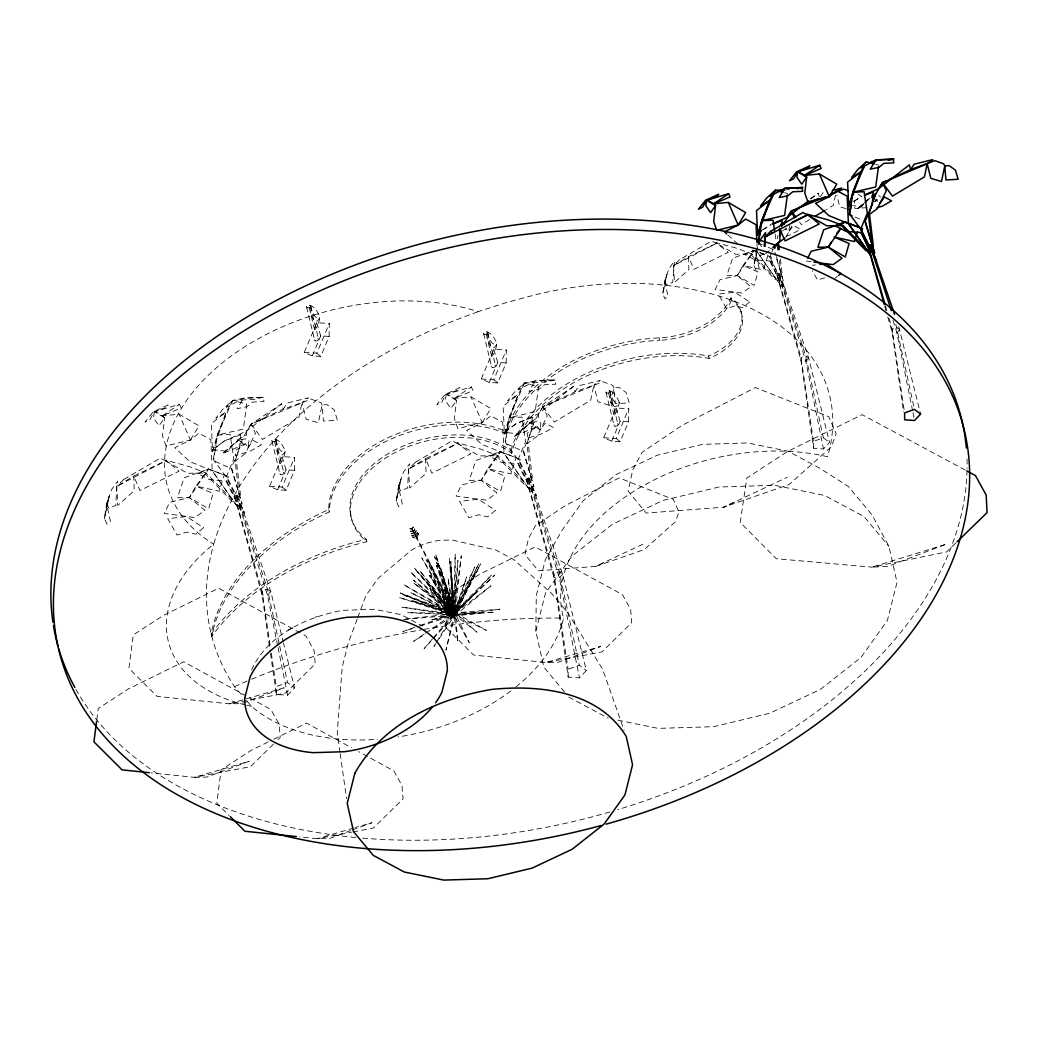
<?xml version="1.0" encoding="UTF-8"?>
<svg xmlns="http://www.w3.org/2000/svg" width="1039" height="1039" viewBox="0 0 1039 1039"><rect width="100%" height="100%" fill="white"/><g stroke="black" fill="none" stroke-linecap="round" stroke-linejoin="round"><path stroke-width="0.75" stroke-dasharray="5 3.75" d="M425.406 633.219L454.29 613.322L455.472 614.322L436.536 565.502L453.03 614.958C453.679 618.218 456.147 613.88 453.77 613.387L407.574 612.633L455.55 614.958L449.342 558.255L453.524 615.166L454.861 615.296L455.225 614.581L429.393 575.398L453.355 615.036C455.511 615.023 455.965 610.672 453.303 614.01C453.848 615.01 456.446 614.4 453.056 615.192L435.692 554.294L454.926 615.023C450.316 617.686 452.978 611.296 457.303 612.14L452.965 615.491L443.614 601.438L455.55 614.958M294.479 470.316L294.634 457.342L282.089 456.641L269.582 486.356L277.647 489.811L286.089 490.278L294.479 470.316L286.05 469.836L282.089 456.641M329.142 336.415L329.298 323.454L316.752 322.739L304.245 352.455L312.31 355.909L320.752 356.39L329.142 336.415L320.713 335.935L316.752 322.739M432.354 638.972L424.107 648.648L455.342 614.465C452.809 611.426 452.42 618.776 453.809 614.62L429.419 562.411L455.524 614.348C453.783 615.088 451.978 613.517 454.809 614.62L450.939 567.411L452.835 614.685L454.874 615.114L426.432 559.826L453.835 615.595L454.64 614.478L436.263 558.021L456.121 614.153L453.459 615.737L452.965 614.763L477.719 569.917L454.147 616.075L453.264 614.945L478.68 563.891L455.017 615.815C452.459 615.088 455.212 612.075 455.757 614.672M419.678 626.166L454.809 614.945C452.303 612.439 457.498 612.945 453.835 615.361L411.509 600.36L454.238 613.815C455.783 614.439 450.757 616.062 454.485 614.426L447.991 577.918L452.913 615.958L476.135 592.217L452.874 614.439L453.978 615.413L454.861 613.776L403.587 584.528L455.264 615.465L455.186 553.93L453.549 615.075L455.017 615.815M506.149 362.949L506.305 349.987L493.759 349.273L481.252 378.988L489.317 382.443L497.759 382.923L506.149 362.949L497.72 362.481L493.759 349.273M564.632 692.091L543.865 667.155L535.838 631.309L536.28 595.659L545.462 559.307L562.164 530.176L583.515 500.33L616.296 474.511L657.336 455.212L702.585 444.341L747.625 442.978L788.056 451.225L819.901 468.29L848.447 486.551L872.15 515.019L888.994 546.514L897.021 582.36L887.358 620.582L860.98 657.479L820.446 689.402L769.73 713.248L713.793 726.677L658.116 728.378L615.958 719.767M628.569 421.704L628.725 408.73L616.166 408.028L603.672 437.744L611.737 441.198L620.166 441.666L628.569 421.704L620.127 421.224L616.166 408.028M455.342 614.465C451.069 613.997 455.004 617.802 454.485 613.452C453.9 617.686 451.458 611.867 455.446 614.711L434.666 556.605L453.783 615.413L455.017 614.179L413.678 567.229L453.575 615.452M454.121 615.491C452.342 615.153 454.056 612.348 455.342 613.4L457.9 642.349L453.731 612.958L499.928 609.205L453.77 614.932L454.121 613.14L455.472 614.049L436.692 642.349M453.225 615.309L494.798 612.192L453.653 613.023L453.485 614.374L469.264 642.66L455.173 613.231C453.121 612.023 453.108 617.192 455.316 614.607M455.783 614.374L440.406 567.229L454.472 615.517L466.693 576.905L453.264 614.945L454.511 615.426L454.822 613.75L410.431 592.477L455.03 615.543L461.303 555.813L453.173 615.101L454.212 615.153L454.472 613.426L416.483 626.751M455.03 615.543L452.9 613.711L491.603 575.022L453.952 615.374L421.847 557.969L455.55 614.335L453.874 615.218L454.757 614.828L457.9 560.489L452.757 614.607L454.238 615.478L455.303 613.4M453.705 615.919C455.524 614.036 451.562 614.594 453.524 614.335L480.057 613.088L453.147 616.179M455.472 614.049L453.874 615.153L402.171 594.425L454.614 613.542L454.679 614.919L453.692 615.27L419.548 570.424L454.705 613.555L453.965 615.387L413.6 580.256L454.991 614.049M453.731 612.958L454.095 614.257L477.005 632.219L455.329 612.633M789.562 225.515L788.926 231.437L785.419 228.983M403.716 619.478L454.666 615.036L453.874 612.893M777.445 238.84L777.886 235.204M96.809 719.611L98.237 708.494L128.291 688.987L183.682 661.739L245.607 695.636M106.588 503.941L108.887 508.279L115.823 505.318L116.693 486.356L117.784 481.083L111.563 489.59L106.588 503.941L104.445 518.461L106.952 524.085L110.433 521.292L106.588 503.941L109.108 496.447L104.445 518.461L109.108 496.447M398.418 486.59L400.716 490.94L407.652 487.966L408.522 469.005L409.613 463.732L403.392 472.238L398.418 486.59L396.275 501.11L398.781 506.733L402.275 503.941L398.418 486.59L400.937 479.096L396.275 501.11L400.937 479.096M664.635 281.127L666.661 284.946L672.74 282.335L674.467 261.075L668.999 268.543L664.635 281.127L662.752 293.868L664.96 298.803L668.012 296.349L664.635 281.127L666.856 274.569L662.752 293.868L666.856 274.569M757.197 248.49L753.859 265.426L756.054 270.361L759.119 267.906L755.743 252.685L757.509 247.438M454.082 614.192C451.926 615.776 455.407 615.036 454.653 613.529L399.34 597.594L454.16 615.231L454.913 614.062L452.355 613.763L480.693 563.878L454.095 614.711L452.965 614.763M452.939 614.543C455.238 614.906 452.796 613.581 452.64 615.179M757.015 250.581L753.859 265.426L756.924 250.88M835.473 195.163L833.304 205.384L826.343 209.553M454.225 613.465L445.939 650.089L455.459 613.867C451.692 613.218 457.796 614.478 453.277 615.101L430.393 575.346L454.939 614.283L453.303 615.075M455.017 614.633C454.394 611.153 453.978 617.361 454.498 613.607C453.381 616.127 455.355 614.958 452.9 613.685L494.798 574.996L453.601 614.958L454.757 615.543M453.147 613.698L430.146 620.231L454.004 615.179L455.394 614.036L417.6 571.736L453.887 615.296C454.16 614.127 452.77 615.945 454.42 613.542L403.69 619.309M453.472 614.166L454.212 614.971L474.875 566.904L452.342 613.906L454.069 614.737L454.562 613.958M251.516 669.895C267.439 635.011 306.336 617.088 342.402 610.348L374.598 609.257L401.262 614.698L422.263 625.959M535.838 631.309L545.488 593.074L571.879 556.19L612.413 524.266L663.129 500.421L719.066 486.992L774.743 485.291L824.706 495.486L864.071 516.591L888.994 546.514M212.592 451.458L217.268 435.094L226.359 411.86L232.671 400.431L243.49 398.223L264.153 397.028L254.347 399.327L232.671 400.431L222.969 409.08L215.852 418.262L226.359 411.86L212.592 451.458L211.307 423.496L226.359 411.86M504.435 434.107L509.097 417.756L518.188 394.508L524.513 383.079L535.332 380.871L555.982 379.677L546.176 381.975L524.513 383.079L514.799 391.729L507.681 400.924L518.188 394.508L504.435 434.107L503.136 406.145L518.188 394.508M412.717 528.383L412.327 529.422L454.692 613.659L456.121 614.153M413.795 531.877L414.327 530.397M414.964 534.163L415.704 532.111M417.016 533.76L416.353 537.046M416.951 538.072L418.055 535.046M357.208 619.023L348.351 642.764L342.182 667.194L337.233 732.794L339.961 752.054M357.754 617.543L366.066 595.282L378.313 578.152L412.236 549.488L424.613 543.67L438.276 540.384L451.861 539.968L495.72 549.969L513.993 559.761L551.956 593.866L567.878 612.997L602.568 669.09L624.075 730.3M771.419 253.191L769.613 257.529L785.38 289.349L770.094 257.153L767.782 255.049M772.016 251.75L773.211 248.853M312.31 355.909L320.713 335.935M304.245 352.455L316.804 353.169L329.298 323.454M277.647 489.811L286.05 469.836M269.582 486.356L282.14 487.07L294.634 457.342M489.317 382.443L497.72 362.481M481.252 378.988L493.811 379.703L506.305 349.987M611.737 441.198L620.127 421.224M603.672 437.744L616.231 438.458L628.725 408.73M232.671 400.431L217.268 435.094L213.722 460.056L226.268 477.031L244.23 513.305L244.775 512.876L226.814 476.602L226.268 477.031L233.775 458.9L230.113 434.419L217.268 435.094L243.321 429.042L246.775 404.08L232.671 400.431L226.489 407.236L243.49 398.223L263.348 397.534L263.945 401.548L252.62 402.08L247.087 406.639L237.165 408.717L243.49 398.223M524.513 383.079L509.097 417.756L505.551 442.718L518.097 459.693L536.059 495.967L536.605 495.538L518.643 459.264L518.097 459.693L525.604 441.562L521.942 417.068L509.097 417.756L535.15 411.691L538.605 386.729L524.513 383.079L518.318 389.885L535.332 380.871L555.177 380.183L555.774 384.196L544.449 384.729L538.916 389.287L529.007 391.365L535.332 380.871M455.069 614.179L454.264 615.919M452.965 615.491C456.121 611.958 453.095 616.504 453.809 613.387M455.173 613.231L454.718 614.828L453.809 614.62M786.107 237.217L791.718 226.138M251.074 424.068L262.399 439.432L298.855 417.587L302.05 402.613L283.231 409.184L287.167 403.041L308.362 397.846L302.05 402.613L306.167 419.172L318.337 422.808L322.077 405.028L326.921 404.626L334.233 409.808L337.363 420.185L323.402 421.068L322.077 405.028L320.895 402.664L310.843 399.054L251.074 424.068L242.671 438.237L235.074 461.056L239.373 496.772L240.684 496.616L236.373 460.913L235.074 461.056L245.061 453.874L255.464 433.341L251.074 424.068L281.751 403.794L283.231 409.184L251.074 424.068L246.581 431.094L281.751 403.794M542.903 406.717L554.229 422.094L590.684 400.236L593.879 385.261L575.061 391.833L579.009 385.69L600.191 380.495L593.879 385.261L597.996 401.833L610.179 405.457L613.906 387.677L618.75 387.287L626.062 392.456L629.192 402.846L615.244 403.716L613.906 387.677L612.724 385.313L602.672 381.716L542.903 406.717L534.501 420.899L526.903 443.705L531.215 479.421L532.513 479.278L528.202 443.562L526.903 443.705L536.89 436.536L547.293 415.99L542.903 406.717L573.58 386.443L575.061 391.833L542.903 406.717L538.41 413.756L516.032 423.717L504.512 432.354L518.838 433.951L530.63 422.341L537.28 426.445L540.111 429.938L545.215 423.159L553.242 427.445L542.929 433.445L527.02 438.38L527.682 432.847L537.28 426.445L514.526 436.276L530.63 422.341L529.448 422.457L540.111 429.938L540.825 423.185L538.631 421.457L529.448 422.457L538.488 417.613L538.345 413.769L573.58 386.443M190.41 440.017L198.956 425.821L179.163 414.197L162.383 415.808L155.343 411.418L154.266 411.626L149.941 419.652L145.057 421.99L153.188 411.821L168.175 404.898L166.084 407.353L155.343 411.418L179.539 404.288L181.137 407.976L162.383 415.808L164.656 417.769L162.513 435.912L166.006 445.991L190.41 440.017L198.93 433.159L210.813 439.614L212.203 470.732L237.957 507.513L212.203 470.732L189.877 461.628L174.812 447.705L190.41 440.017L179.163 414.197M482.239 422.678L490.785 408.47L470.992 396.846L454.212 398.457L447.173 394.08L446.095 394.275L441.77 402.301L436.899 404.639L445.017 394.469L460.017 387.547L457.926 390.002L447.173 394.08L471.368 386.937L472.966 390.625L454.212 398.457L456.485 400.418L454.342 418.561L457.835 428.639L482.239 422.678L490.759 415.808L502.642 422.276L504.045 453.381L529.786 490.174L504.045 453.381L481.706 444.276L466.641 430.367L482.239 422.678L470.992 396.846M436.484 642.284L453.796 613.555M455.459 613.867L453.549 614.374M820.446 196.67L823.044 192.631M454.718 614.828L454.004 614.685M452.342 613.906L454.913 614.374M454.238 613.815L453.965 614.724M411.444 529.033L412.496 529.513M433.38 637.764L453.978 613.581M234.671 497.408L236.801 497.551L238.1 496.174L236.775 495.161L234.658 495.928L234.671 497.408L262.088 594.789L270.231 651.739M270.465 653.31L276.348 694.442L287.634 695.234L294.531 687.883L283.426 642.868M526.5 480.057L528.63 480.2L529.929 478.823L528.604 477.81L526.487 478.576L526.5 480.057L553.917 577.437L568.177 677.09L579.463 677.883L586.36 670.545L562.644 574.294L529.929 478.823M776.99 275.4L778.86 275.53L779.99 274.309L778.834 273.439L776.977 274.101L776.99 275.4L801.043 360.832L813.55 448.238L823.459 448.939L829.499 442.484L808.693 358.065L779.99 274.309M413.873 537.124L412.197 536.864L417.275 538.864M238.801 439.692L226.996 451.29L212.683 449.705L224.203 441.068L246.516 431.107L246.646 434.964L237.619 439.809L248.282 447.289L253.386 440.51L261.412 444.796L251.1 450.783L235.191 455.731L235.853 450.199L245.451 443.796L248.282 447.289L248.996 440.536L246.788 438.809L237.619 439.809L245.451 443.796L222.697 453.627L238.801 439.692L222.697 453.627M863.669 204.241L861.37 206.514L853.513 205.631M864.825 203.112L870.565 197.462L864.851 202.566M273.348 744.236L250.451 766.691L194.397 777.328L151.019 772.86M277.92 739.742L280.218 737.495L279.114 724.157L270.932 709.507L247.009 696.403M955.867 542.968L946.62 551.943L871.916 567.151L776.263 558.709L740.21 522.422L746.859 478.005L787.393 451.588L862.097 414.652L965.582 470.277M454.16 613.971L402.067 607.231L454.095 615.127M863.708 203.605L857.591 208.553L863.474 203.462M765.574 253.958L771.587 248.594M514.526 436.276L530.63 422.341M864.656 202.436L870.539 197.345M835.109 278.296L837.369 276.4M454.069 616.283L490.979 585.814L453.277 614.581M810.888 199.033L818.29 193.28L819.264 196.826M762.704 229.84L770.6 224.736M853.798 201.397L861.708 196.293M762.756 229.775L770.665 224.879M853.863 201.332L861.76 196.436M424.094 634.128L413.587 641.362L424.341 634.465M162.383 415.808L179.539 404.288M454.212 398.457L471.368 386.937M782.848 230.775L786.458 228.372L788.926 231.437L793.406 225.489L800.446 229.255L791.406 234.502L785.822 236.243M875.15 201.54L877.552 199.93L872.89 197.059M453.744 613.815L454.731 614.309L453.134 615.023L429.782 588.217L455.225 614.581L429.704 631.011M810.212 198.618L818.29 193.28M809.654 219.554L801.316 224.554L799.511 222.099M268.192 741.976L251.152 750.366L221.099 769.873L216.774 803.225L229.177 815.563M273.867 739.184L306.531 723.105L351.572 747.768M603.594 562.709L595.763 566.411L538.332 570.762L524.955 554.475L528.435 538.67L535.267 525.877L564.761 505.941L619.166 477.901L673.363 499.434L678.922 511.993L675.428 521.708L644.102 549.644L595.763 566.411L642.79 544.254M734.391 502.175L723.793 507.175L646.193 513.058L628.114 491.044L632.816 469.68L642.037 452.407L681.909 425.458L755.418 387.573L828.667 416.652L836.174 433.64L831.46 446.757L789.121 484.525L723.793 507.175L787.341 477.239M288.011 630.05L294.011 627.257M455.134 612.594L486.434 630.439L454.16 614.387L453.355 614.646L454.16 615.296L400.301 592.97L454.705 613.452M315.064 617.335L317.025 616.439M857.591 208.553L863.292 206.086M871.851 202.397L877.552 199.93M763.847 253.893L757.756 256.503L755.743 252.685M452.887 614.088L454.822 614.517M350.74 830.59L329.493 838.499L317.246 838.707L299.583 836.889M352.26 830.018L372.001 822.68L355.273 827.576M813.55 448.238L813.485 441.354L823.343 437.809L829.499 442.484M276.348 694.442L276.27 686.597L287.504 682.545L294.531 687.883M568.177 677.09L568.099 669.246L579.333 665.207L586.36 670.545M414.977 627.283L402.885 631.543L413.574 628.127M452.9 615.14L450.861 561.437L454.407 615.01L453.524 615.166L454.718 614.893M824.823 277.816L817.524 279.998L812.368 270.867M353.741 828.018L317.246 838.707L351.507 832.2M454.186 614.491L453.9 615.153M454.498 614.166L453.355 615.036M353.065 831.914L373.313 828.07L403.067 798.874L401.976 785.523L393.794 770.886L358.611 751.613M812.42 265.296L815.433 264.958M455.809 612.335L454.394 613.062L454.381 614.27L456.108 612.932L412.366 529.267M867.071 207.67L854.837 208.436L854.188 200.618M786.328 189.76L789.497 189.605M454.16 613.374L454.822 613.854M757.288 252.009L779.873 284.27L757.288 252.009L750.288 249.152M806.29 261.023L812.342 261.867M875.617 164.292L878.708 165.084M784.523 192.735L787.614 193.527M412.145 531.513L413.665 531.955M412.73 533.63L414.834 534.228M413.301 535.656L415.951 536.41M845.811 208.592L839.707 206.774L836.811 195.15M854.98 216.995L862.24 220.138M758.08 242.918L762.431 244.801M768.237 247.321L774.042 249.841L775.938 255.062M568.775 697.078L608.153 718.183M300.297 632.907L218.671 588.217L163.292 615.478L133.239 634.985L128.914 668.337L157.097 696.377L229.385 703.819L241.619 703.611L284.141 687.792L229.385 703.819L285.452 693.182L315.207 663.986L314.116 650.635L305.934 635.998L301.713 633.686M453.043 614.231L452.355 613.802M875.358 199.709L877.695 201.358M857.915 194.02L861.76 196.735M454.653 613.88L413.353 582.671L453.887 615.4L410.47 571.931L455.394 614.062M878.734 195.553L880.656 197.072M616.231 438.458L620.166 441.666M493.811 379.703L497.759 382.923M316.804 353.169L320.752 356.39M282.14 487.07L286.089 490.278M727.794 234.853L737.703 244.009M515.954 686.948A174.058 111.654 -13.7 0 0 563.567 618.101A181.721 116.563 -13.7 0 1 635.868 490.031A181.721 116.563 -13.7 0 1 827.564 456.744A261.802 167.928 -13.7 0 0 537.358 294.284L507.487 302.219L478.148 311.622A202.891 130.148 -13.7 0 0 215.489 368.585A202.891 130.148 -13.7 0 0 213.709 544.228A392.378 251.685 -13.7 0 0 234.489 686.597L242.957 696.442M247.204 701.351L251.438 706.273A174.058 111.654 -13.7 0 0 377.767 739.274M758.613 242.645L762.288 247.607M898.748 326.584L920.606 414.042M238.1 496.174L270.802 591.646L283.05 641.323M895.839 324.324L914.099 407.795M778.834 273.439L805.732 355.819L823.343 437.809M528.604 477.81L559.268 571.736L579.333 665.207M236.775 495.161L267.439 589.087L279.335 644.531M893.033 320.428L896.891 332.714L912.658 411.093M778.86 275.53L805.796 361.156L823.459 448.939M528.63 480.2L559.333 577.827L579.463 677.883M236.801 497.551L267.504 595.178L277.725 645.998M885.436 305.908L886.774 310.544M888.994 318.272L892.111 329.077L904.112 409.756M776.977 274.101L801.004 357.52L813.485 441.354M526.487 478.576L553.878 573.684L568.099 669.246M234.658 495.928L262.049 591.022L270.348 646.778M776.393 256.607L783.471 281.27L776.25 257.542M884.709 305.973L886.02 310.635M887.774 316.856L892.137 332.389L903.527 411.847M741.002 311.336L741.586 313.739M730.988 297.868L731.573 300.258A55.236 35.43 -13.7 0 1 709.118 358.416A141.499 90.77 -13.7 0 0 511.552 453.251A90.263 57.898 -13.7 0 0 387.794 456.679A90.263 57.898 -13.7 0 0 366.845 541.709A213.696 137.083 -13.7 0 0 211.787 636.478L211.203 634.076A211.06 135.382 -13.7 0 1 328.74 509.539A108.563 69.639 -13.7 0 1 391.482 436.172A108.563 69.639 -13.7 0 1 506.032 431.484A139.317 89.367 -13.7 0 1 659.168 337.883A67.028 42.989 -13.7 0 0 730.988 297.868A55.236 35.43 -13.7 0 1 708.533 356.026L709.118 358.416M659.168 337.883L659.752 340.285A139.317 89.367 -13.7 0 0 506.616 433.886A108.563 69.639 -13.7 0 0 392.067 438.562A108.563 69.639 -13.7 0 0 329.324 511.928A211.06 135.382 -13.7 0 0 211.787 636.478M609.867 391.196L617.945 424.367M606.01 392.352L614.088 425.522M487.447 332.454L495.538 365.611M483.59 333.61L491.668 366.767M366.845 541.709L366.26 539.306A90.263 57.898 -13.7 0 1 387.222 454.277A90.263 57.898 -13.7 0 1 510.967 450.848L511.552 453.251M506.032 431.484L506.616 433.886M310.44 305.921L318.531 339.078M306.583 307.076L314.674 340.234M350.247 512.98L350.831 515.383M328.74 509.539L329.324 511.928M275.777 439.809L283.868 472.979M271.919 440.965L280.011 474.135M279.686 646.115L287.504 682.545M912.982 412.652L914.242 418.925M278.049 647.583L287.634 695.234M775.055 233.957L776.211 241.632M271.296 653.154L276.27 686.597M340.195 753.665L346.558 798.601M780.38 259.049L782.263 274.712L781.12 274.841L779.237 259.179M756.924 243.97L757.067 247.191M967.01 459.017A465.875 298.829 -13.7 0 1 967.088 468.563M967.062 470.16A465.875 298.829 -13.7 0 1 617.673 809.654M609.854 811.966A465.875 298.829 -13.7 0 1 362.156 838.083M355.728 837.499A465.875 298.829 -13.7 0 1 75.613 688.844M510.967 450.848A141.499 90.77 -13.7 0 1 708.533 356.026M211.203 634.076A213.696 137.083 -13.7 0 1 366.26 539.306M251.438 706.273A160.058 102.679 -13.7 0 1 246.775 705.26M245.243 704.897A160.058 102.679 -13.7 0 1 213.709 544.228A394.391 252.984 -13.7 0 1 478.213 311.739M510.915 690.883A174.058 111.654 -13.7 0 1 398.041 736.95M234.489 686.597A521.513 334.519 -13.7 0 1 250.191 679.818M251.633 679.22A521.513 334.519 -13.7 0 1 421.107 629.881M424.211 629.348A521.513 334.519 -13.7 0 1 563.567 618.101M731.573 300.258A67.028 42.989 -13.7 0 1 659.752 340.285M240.464 434.783L239.412 448.874L231.294 468.264L242.048 504.097L231.957 468.953L213.099 460.368L215.463 447.666L224.203 441.068L240.464 434.783M532.293 417.431L531.241 431.523L523.137 450.913L533.877 486.759L523.786 451.601L504.928 443.03L507.292 430.315L516.032 423.717L532.293 417.431M154.266 411.626L153.59 418.029L159.019 425.834L164.656 417.769L154.266 411.626M446.095 394.275L445.419 400.677L450.848 408.483L456.485 400.418L446.095 394.275M449.757 593.672L445.445 627.011L473.628 655.051L545.904 662.492L558.151 662.298L600.659 646.466L545.904 662.492L601.971 651.869L631.725 622.673L630.634 609.322L622.452 594.672L535.189 546.904L479.81 574.164L449.757 593.672M226.775 481.07L226.502 482.109L241.048 511.097L241.321 510.058L226.775 481.07L228.411 476.706L208.54 468.966L184.059 477.849L177.422 497.72L189.371 497.577L208.657 508.798L213.034 493.46L195.929 486.083L189.371 497.577L169.734 502.318L164.214 513.435L194.838 517.526L204.956 510.279L189.371 497.577L208.54 468.966L224.268 474.875L219.086 491.226L195.929 486.083L208.54 468.966L197.8 473.68L209.462 479.602L226.775 481.07M518.604 463.719L518.331 464.758L532.89 493.746L533.15 492.707L518.604 463.719L520.24 459.368L500.369 451.627L475.888 460.498L469.251 480.382L481.2 480.239L500.486 491.46L504.863 476.109L487.759 468.745L481.2 480.239L461.563 484.966L456.043 496.084L486.681 500.175L496.785 492.928L481.2 480.239L500.369 451.627L516.097 457.537L510.928 473.875L487.759 468.745L500.369 451.627L489.642 456.329L501.292 462.251L518.604 463.719M770.068 261.075L782.588 287.4L770.068 261.075L771.496 257.243L754.067 250.464L732.599 258.243L726.781 275.686L737.261 275.556L754.171 285.4L758.015 271.945L743.015 265.477L737.261 275.556L720.04 279.699L715.196 289.465L742.054 293.05L750.924 286.686L737.261 275.556L754.067 250.464L767.86 255.646L763.327 269.984L743.015 265.477L754.067 250.464L744.651 254.581L754.885 259.776L770.068 261.075M412.795 527.513L412.535 528.409L413.314 526.903L412.795 527.513M414.405 529.526L414.145 530.422L414.925 528.916L414.405 529.526M415.782 531.241L415.522 532.137L416.301 530.63L415.782 531.241M417.094 532.89L416.834 533.786L417.613 532.28L417.094 532.89M418.133 534.176L417.873 535.085L418.652 533.565L418.133 534.176M314.622 329.714L308.583 305.219L310.687 305.622A62.756 20.65 -86.8 0 1 319.921 317.142A19.858 6.533 -86.8 0 1 314.622 329.714M279.959 463.615L273.919 439.12L276.023 439.51A62.756 20.65 -86.8 0 1 285.257 451.043A19.858 6.533 -86.8 0 1 279.959 463.615M491.629 356.247L485.59 331.766L487.694 332.155A62.756 20.65 -86.8 0 1 496.915 343.675A19.858 6.533 -86.8 0 1 491.629 356.247M614.049 415.003L607.997 390.508L610.101 390.898A29.456 9.689 -86.8 0 0 619.335 402.431A19.858 6.533 -86.8 0 1 614.049 415.003M435.653 643.648L434.003 646.388L435.796 643.686M206.138 473.031L205.254 473.992L232.593 501.98L233.489 501.019L206.138 473.031L189.176 466.563L165.305 460.043L179.02 471.199L140.044 490.512L133.667 476.057L165.695 460.848L187.501 473.277L206.138 473.031M497.967 455.679L497.084 456.653L524.422 484.629L525.318 483.667L497.967 455.679L481.005 449.225L457.134 442.692L470.849 453.848L431.873 473.161L425.509 458.706L457.524 443.497L479.33 455.926L497.967 455.679M751.963 254.023L751.184 254.867L775.172 279.413L775.951 278.569L751.963 254.023L737.08 248.347L716.144 242.619L728.17 252.412L693.987 269.348L688.402 256.672L716.494 243.334L735.625 254.23L751.963 254.023M270.802 591.646L267.504 595.178L262.088 594.789L262.049 591.022L267.439 589.087L270.802 591.646M562.644 574.294L559.333 577.827L553.917 577.437L553.878 573.684L559.268 571.736L562.644 574.294M808.693 358.065L805.796 361.156L801.043 360.832L801.004 357.52L805.732 355.819L808.693 358.065M899.8 329.623L896.891 332.714L892.137 332.389L892.111 329.077L896.839 327.376L899.8 329.623M411.574 528.903L409.898 528.656L411.574 528.903M412.275 531.384L410.587 531.137L412.275 531.384M412.86 533.501L411.184 533.254L412.86 533.501M413.431 535.527L411.743 535.267L413.431 535.527M123.654 479.537L116.693 486.356L117.797 505.396L134.252 490.694L133.667 476.057L116.693 486.356L165.695 460.848L160.24 458.186L123.654 479.537M415.483 462.199L408.522 469.005L409.626 488.044L426.094 473.342L425.509 458.706L408.522 469.005L457.524 443.497L452.069 440.835L415.483 462.199M679.61 259.737L673.506 265.698L674.48 282.4L688.909 269.517L688.402 256.672L673.506 265.698L716.494 243.334L711.702 240.996L679.61 259.737M203.501 527.734L195.774 534.215L186.994 532.085L177.02 535.072L167.773 518.695L186.63 516.552L203.501 527.734M495.33 510.383L487.616 516.877L478.836 514.734L468.849 517.734L459.602 501.356L478.459 499.214L495.33 510.383M749.651 301.998L742.885 307.687L735.17 305.83L726.417 308.44L718.313 294.076L734.859 292.206L749.651 301.998M944.841 544.657L887.851 566.398L871.916 567.151L944.841 544.657M249.139 761.301L206.631 777.12L194.397 777.328L249.139 761.301M414.275 532.994L413.873 532.202L414.275 532.994M415.509 535.397L415.042 534.501L415.509 535.397M416.691 537.708L416.275 536.916L416.691 537.708M417.613 539.527L417.21 538.721L417.613 539.527M280.894 474.823A2.026 1.299 -13.7 0 0 283.92 473.316A2.026 1.299 -13.7 0 0 280.985 472.524A2.026 1.299 -13.7 0 0 280.894 474.823M276.023 439.51A29.456 9.689 -86.8 0 0 285.257 451.043A18.312 6.026 -86.8 0 1 279.088 453.978A18.312 6.026 -86.8 0 1 276.023 439.51M272.815 441.653A2.026 1.299 -13.7 0 0 275.842 440.146A2.026 1.299 -13.7 0 0 272.906 439.367A2.026 1.299 -13.7 0 0 272.815 441.653M492.564 367.468A2.026 1.299 -13.7 0 0 495.59 365.949A2.026 1.299 -13.7 0 0 492.655 365.17A2.026 1.299 -13.7 0 0 492.564 367.468M487.694 332.155A29.456 9.689 -86.8 0 0 496.915 343.675A18.312 6.026 -86.8 0 1 490.759 346.61A18.312 6.026 -86.8 0 1 487.694 332.155M484.486 334.298A2.026 1.299 -13.7 0 0 487.499 332.792A2.026 1.299 -13.7 0 0 484.577 331.999A2.026 1.299 -13.7 0 0 484.486 334.298M315.557 340.922A2.026 1.299 -13.7 0 0 318.583 339.415A2.026 1.299 -13.7 0 0 315.648 338.636A2.026 1.299 -13.7 0 0 315.557 340.922M310.687 305.622A29.456 9.689 -86.8 0 0 319.921 317.142A18.312 6.026 -86.8 0 1 313.752 320.077A18.312 6.026 -86.8 0 1 310.687 305.622M307.479 307.765A2.026 1.299 -13.7 0 0 310.505 306.245A2.026 1.299 -13.7 0 0 307.57 305.466A2.026 1.299 -13.7 0 0 307.479 307.765M614.984 426.211A2.026 1.299 -13.7 0 0 618.01 424.704A2.026 1.299 -13.7 0 0 615.075 423.912A2.026 1.299 -13.7 0 0 614.984 426.211M606.893 393.041A2.026 1.299 -13.7 0 0 609.919 391.534A2.026 1.299 -13.7 0 0 606.984 390.755A2.026 1.299 -13.7 0 0 606.893 393.041M613.166 405.366A18.312 6.026 -86.8 0 0 619.335 402.431A62.756 20.65 -86.8 0 0 610.101 390.898A18.312 6.026 -86.8 0 0 613.166 405.366"/><path stroke-width="1.5" d="M764.184 246.334L765.561 232.632L760.106 240.1L758.652 244.295M781.614 226.645L782.068 220.463L773.51 223.775M96.601 721.196L93.926 741.846L122.108 769.886L149.421 772.691M787.393 195.098L784.588 215.424L761.73 220.749L757.639 235.087L756.496 210.566L769.704 200.358L775.25 190.332L784.744 189.851M878.5 166.656L875.682 186.981L852.837 192.306L848.733 206.644L847.603 182.124L860.812 171.916L864.266 165.656M758.613 242.645L761.73 220.749L769.704 200.358L760.483 205.982L766.73 197.917L775.25 190.332L782.977 192.332M758.08 242.918L760.145 231.762M851.253 203.319L849.175 214.476L852.084 215.735M850.72 208.41L851.37 205.28M244.736 698.221L250.152 676.779A103.952 66.678 -13.7 0 1 347.507 617.27L378.728 616.309A101.809 65.301 -13.7 0 1 447.328 670.752L441.9 692.208A103.952 66.678 -13.7 0 1 435.588 702.78M857.604 231.502L854.435 241.542L834.109 237.035M779.912 235.814L781.445 231.203M757.639 235.087L769.704 200.358M848.733 206.644L860.812 171.916L851.59 177.539L857.824 169.474L866.344 161.889L874.072 163.889M860.812 171.916L852.837 192.306L849.72 214.203L860.721 229.087L876.487 260.906L860.721 229.087L867.305 213.19L864.097 191.708L852.837 192.306L864.422 166.24M773.808 247.412L775.003 244.516M774.626 248.425L776.406 244.165M865.136 221.398L874.565 252.828L865.136 221.398L872.253 204.384L873.176 192.02L864.617 195.332M807.68 258.23L811.134 251.256L828.356 247.113L840.746 228.619M831.239 242.074L828.356 247.113L817.888 247.243L823.693 229.801L845.175 222.021L858.967 227.203M784.016 223.502L791.38 211.073L818.174 198.67M726.69 233.84L724.482 231.801L738.171 225.06L745.664 212.605L728.3 202.41L713.585 203.826L707.403 199.982L706.468 200.15L702.676 207.19L698.39 209.242L705.52 200.319L718.663 194.254L716.832 196.41L707.403 199.982L728.638 193.722L730.027 196.955L713.585 203.826L715.572 205.54L713.689 221.463L716.754 230.307L738.171 225.06L745.638 219.034L756.067 224.71L756.86 242.373M829.265 196.618L836.772 184.163L819.407 173.968L804.693 175.383L797.562 171.708L793.77 178.747L789.497 180.799L796.614 171.877L809.771 165.811L807.939 167.967L798.51 171.539L819.745 165.279L821.135 168.513L804.693 175.383L806.68 177.098L804.796 193.02L807.861 201.865L829.265 196.618L836.746 190.605L847.175 196.267L848.395 223.567L870.981 255.828L848.395 223.567L828.81 215.567L815.589 203.358L829.265 196.618L819.407 173.968M772.003 224.112L787.38 217.242L791.38 211.073L794.367 209.813M836.876 233.281L840.564 228.268M880.033 202.995L884.514 197.046L891.553 200.813L882.514 206.06L876.929 207.8M866.344 161.889L860.928 167.863L875.838 159.954L893.956 158.902L888.228 160.253M957.023 541.839L987.05 512.656L986.193 495.122L975.504 475.615L966.997 471.031M772.795 247.516L780.016 241.074L779.562 229.827M838.499 275.452L840.759 273.556L825.953 263.763L813.862 262.075M787.432 217.242L808.42 200.943M837.2 191.41L841.642 188.072L832.343 190.345M757.704 233.554L761.496 230.723M851.331 203.215L848.811 205.112L851.941 205.462M778.107 249.776L777.341 243.516L784.861 238.113M713.585 203.826L728.638 193.722M804.693 175.383L819.745 165.279M772.73 232.333L764.6 237.256L765.133 246.373M815.225 216.216L824.953 210.385M780.899 224.164L786.185 221.333M872.007 195.722L875.968 193.605M792.147 222.229L807.589 214.891L826.719 225.788L843.071 225.58L867.058 250.126L866.279 250.97L842.291 226.424L843.071 225.58L828.187 219.904L807.251 214.19L819.277 223.969L785.094 240.905L779.497 228.229M886.709 180.669L882.488 182.63L878.539 188.799L909.385 164.837L910.684 169.565L889.54 179.357M864.5 195.046L878.487 188.799M798.835 207.93L825.654 196.644M830.135 194.761L836.096 192.241L830.096 194.345M837.382 191.721L843.811 189.137L848.227 190.708M884.28 304.427L868.097 246.957L868.085 245.659L869.942 244.996L871.098 245.879L894.579 314.401M797.121 188.695L802.848 187.345L784.731 188.397L769.821 196.306L775.25 190.332L761.73 220.749L772.99 220.151L774.6 230.892M819.94 264.438L825.953 263.763L833.161 264.607L842.032 258.243L828.356 247.113L845.278 256.958L849.123 243.503L835.473 237.619M777.341 243.516L778.484 243.386L779.237 249.659M872.292 196.254L875.513 195.903M781.185 224.697L784.406 224.346M871.098 161.642L875.851 161.409M296.362 836.551L244.957 831.265L230.307 816.68M847.343 209.06L850.396 209.969M871.851 197.254L874.189 198.891M792.289 212.294L795.9 217.203M870.383 250.996L861.162 232.632L862.604 228.801L845.175 222.021L835.759 226.138L845.993 231.333L861.162 232.632L870.15 251.906M852.629 192.293L853.668 194.371M792.017 212.424L794.588 217.852M728.3 202.41L738.171 225.06M869.942 244.996L891.358 310.596M868.085 245.659L884.994 304.362M601.373 825.46A465.875 298.829 -13.7 0 1 77.055 504.525A465.875 298.829 -13.7 0 1 853.513 289.946A465.875 298.829 -13.7 0 1 606.101 824.148M52.937 622.283A465.875 298.829 -13.7 0 1 474.07 231.554A465.875 298.829 -13.7 0 1 966.348 448.03M74.834 687.428A465.875 298.829 -13.7 0 1 58.755 648.83M57.872 645.739A465.875 298.829 -13.7 0 1 53.431 625.426M432.64 706.663A103.952 66.678 -13.7 0 1 344.545 751.704L313.323 752.665A101.809 65.301 -13.7 0 1 244.723 698.221M706.468 200.15L705.871 205.774L710.624 212.618L715.572 205.54L706.468 200.15M797.562 171.708L796.965 177.331L801.731 184.176L806.68 177.098L797.562 171.708M944.763 165.928L941.49 181.526L930.814 178.331L927.191 163.798L932.736 159.629L914.151 164.188L910.684 169.565L934.918 160.694L943.737 163.85L944.763 165.928L945.932 179.994L958.179 179.228L955.425 170.11L949.01 165.578L944.763 165.928M927.191 163.798L924.398 176.942L892.423 196.111L882.488 182.63L927.191 163.798M354.857 773.211L347.234 803.407L353.572 831.72L373.261 855.37L404.366 872.033L443.835 880.098L487.823 878.747L532.007 868.149L572.073 849.305L604.101 824.083L624.946 794.939L632.569 764.73L626.231 736.43C598.503 691.143 540.241 684.571 491.979 689.389C438.003 698.429 382.625 723.702 354.857 773.211M875.124 195.059L868.448 215.073L872.228 246.399L873.37 246.269L869.591 214.943L868.448 215.073L877.215 208.774L886.332 190.76L882.488 182.63L875.124 195.059M784.731 188.397L779.185 197.605L787.887 195.774L792.744 191.786L802.666 191.319L802.147 187.799L784.731 188.397M875.838 159.954L870.292 169.162L878.981 167.331L883.851 163.344L893.774 162.876L893.254 159.357L875.838 159.954M920.606 414.042L914.554 420.496L904.657 419.795L904.592 412.925L914.437 409.366L920.606 414.042M770.704 231.294L764.6 237.256L807.589 214.891L802.809 212.553L770.704 231.294"/></g></svg>
